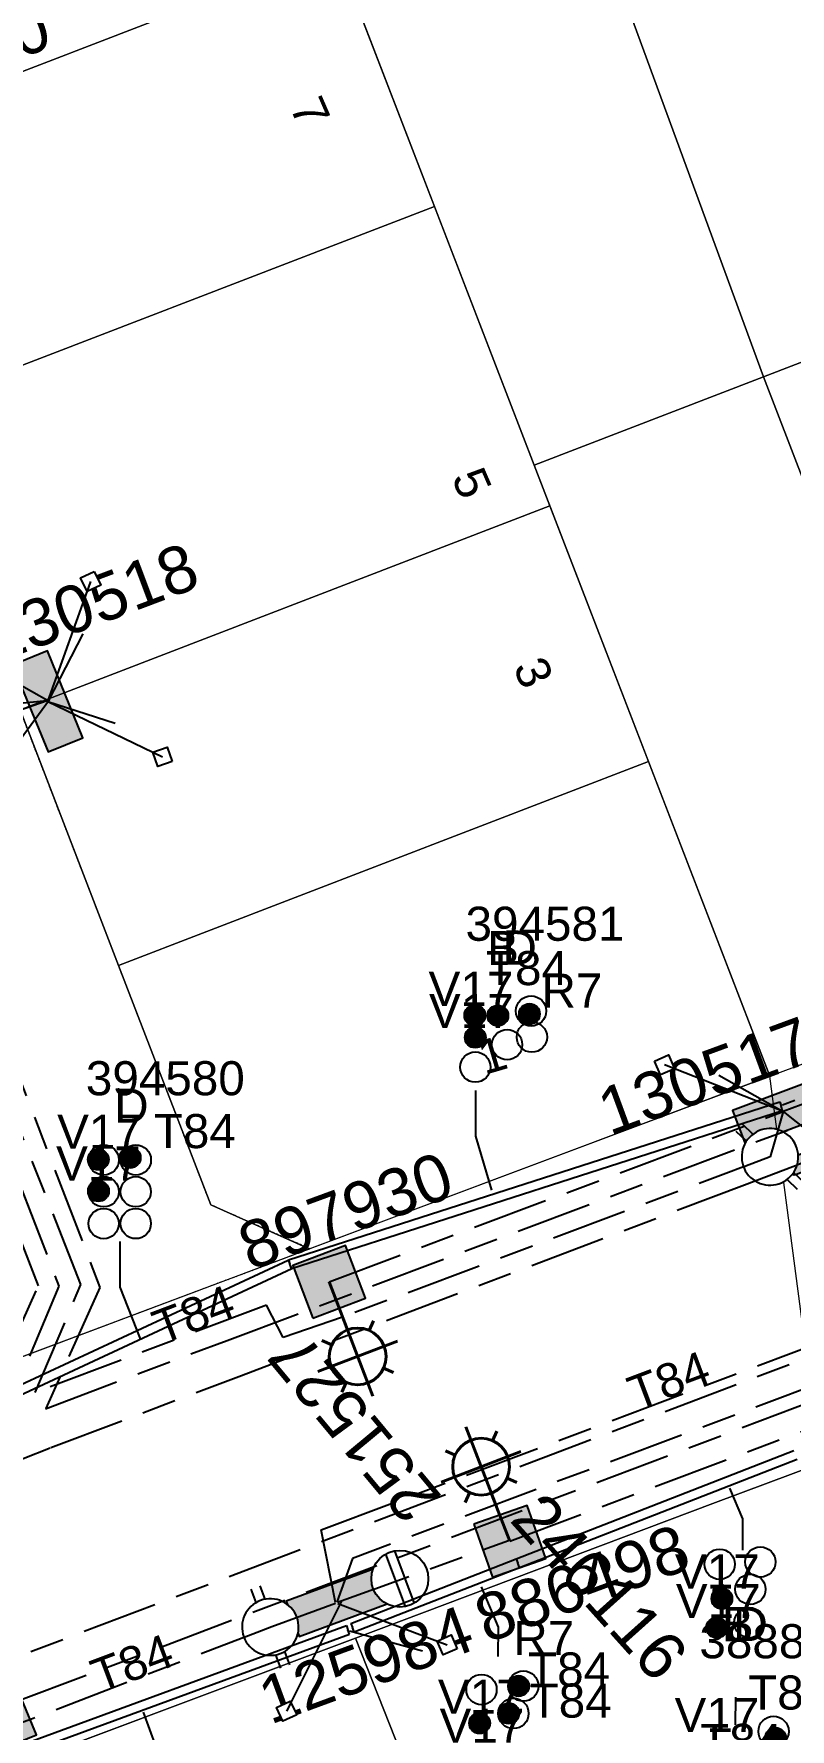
# Model space of a CAD drawing. Header units: metres. Extents: x 308616 to 310825, y 6264327 to 6267194.
# Drawn here: x 309759.3 to 309799.3, y 6266590.4 to 6266679.9 of the extents above; entities that cross this region are included whole.
import ezdxf
from ezdxf.enums import TextEntityAlignment as Align

# ---------------------------------------------------------------- set-up
doc = ezdxf.new("R2010")
doc.units = ezdxf.units.M
for name, pattern in [('Cable Exist UG', [8.2, 4, -1.2, 1.8, -1.2]), ('HIDDEN', [0.375, 0.25, -0.125]), ('HIDDEN2', [0.1875, 0.125, -0.0625])]:
    doc.linetypes.add(name, pattern=pattern)
doc.layers.get('0').update_dxf_attribs({"color": 6})
for name, color, linetype in [('_User Miscellaneous9', 7, 'Continuous'), ('Duct_SP_EXT', 7, 'Continuous'), ('Equip_HV_EXT', 7, 'Continuous'), ('Equip_LV_EXT', 7, 'Continuous'), ('Equip_SP_SL_EXT', 7, 'Continuous'), ('Mains_HV_EXT', 7, 'Continuous'), ('Mains_LV_EXT', 7, 'Continuous'), ('Mains_LV_SL_EXT', 7, 'Continuous'), ('Services_SP_EXT', 7, 'Continuous'), ('SupportsUG_SP_LV_EXT', 7, 'Continuous'), ('SupportsUG_SP_LV_SL_EXT', 7, 'Continuous'), ('Trench_SP_EXT', 7, 'Continuous')]:
    doc.layers.add(name, color=color, linetype=linetype)
for name, color, linetype, lineweight in [('Cadastre Land Parcels_SP_EXT', 7, 'Continuous', 5), ('Cadastre Other Property_SP_EXT', 7, 'HIDDEN', 5), ('Cadastre Roads_SP_EXT', 7, 'Continuous', 5)]:
    doc.layers.add(name, color=color, linetype=linetype, lineweight=lineweight)
doc.styles.add('COLUMN_LABEL', font='arial.ttf')
doc.styles.add('iecARIAL', font='arial.ttf', dxfattribs={"height": 2})
doc.styles.add('POLE_LABEL', font='arial.ttf')
doc.styles.get("Standard").update_dxf_attribs({"font": 'arial.ttf'})

# ---------------------------------------------------------------- blocks, each defined once
blk = doc.blocks.new('COLUMN_EXT')
blk.add_hatch(color=256).paths.add_polyline_path([(-1.485, 1.485), (-1.485, -1.485), (1.485, -1.485), (1.485, 1.485)])
blk.add_lwpolyline([(-1.485, -1.485), (1.485, -1.485), (1.485, 1.485), (-1.485, 1.485)], close=True)
for tag, height, style, flags, p in [('ASSET_NUM', 2.5, 'COLUMN_LABEL', 8, (2, 2)), ('STRUCTURE_PLANT_NUMBER', 0.2, 'POLE_LABEL', 9, (1.813, 0.031)), ('STREET_CODE', 0.2, 'COLUMN_LABEL', 9, (1.813, -0.2))]:
    blk.add_attdef(tag, text='', height=height, dxfattribs=dict(style=style, flags=flags)).set_placement(p, align=Align.MIDDLE_LEFT)
at = {"flags": 9}
for tag, p in [('OWNED_BY', (1.813, -0.6)), ('STATE', (1.813, -0.8)), ('COLUMN_TYPE', (1.813, -0.4)), ('STREETNAME', (1.813, -1.6)), ('SUBURB', (1.813, -1.8)), ('USAGE', (1.813, -1)), ('LEGEND', (1.813, -1.2)), ('LOCATION', (1.813, -1.4)), ('NOTES', (1.813, -2))]:
    blk.add_attdef(tag, text='', height=0.2, dxfattribs=at).set_placement(p, align=Align.MIDDLE_LEFT)
at = {"flags": 1}
blk.add_attdef('Z', (1.813, -2.351), '', height=0.2, dxfattribs=at)
blk = doc.blocks.new('PILLAR_EXT')
blk.add_hatch(color=256).paths.add_polyline_path([(-2.475, 0.99), (-2.475, -0.99), (2.475, -0.99), (2.475, 0.99)])
blk.add_lwpolyline([(-2.475, -0.99), (2.475, -0.99), (2.475, 0.99), (-2.475, 0.99)], close=True)
at = {"style": 'iecARIAL', "flags": 8}
blk.add_attdef('ASSET_NUM', (1.5, 3.5), '', height=2.5, dxfattribs=at)
for tag, p, flags in [('OWNED_BY', (0, -0.2), 9), ('STATE', (0, -0.4), 9), ('SUPPORT_TYPE', (0, -0.6), 9), ('USAGE', (0, -0.8), 9), ('LEGEND', (0, -1), 9), ('STREETNAME', (0, -1.8), 9), ('LOCATION', (0, -1.2), 9), ('NOTES', (0, -1.4), 9), ('PARENT', (0, -1.6), 9), ('SUBURB', (0, -2), 1)]:
    blk.add_attdef(tag, p, '', height=0.2, dxfattribs=dict(flags=flags))
blk = doc.blocks.new('DUCT_EXT')
blk.add_circle((0, 0.8), 0.8)
at = {"flags": 1}
blk.add_attdef('Z', (0, 0), '', height=0.2, dxfattribs=at)
at = {"flags": 9}
for tag, p in [('DUCT_CODE', (0, 0)), ('XSECT_TYPE', (0, -0.2)), ('STATE', (0, -0.6)), ('FB_REFERENCE', (0, -0.4)), ('NOTES', (0, -0.8))]:
    blk.add_attdef(tag, text='', height=0.2, dxfattribs=at).set_placement(p, align=Align.MIDDLE_LEFT)
blk = doc.blocks.new('SL_LANTERN_EXT')
at = {"lineweight": 40}
for p, q in [((0, 1.968), (0, 6.468)), ((-1.459, 5.676), (-1.061, 5.278)), ((1.458, 5.676), (1.06, 5.278)), ((-2.25, 4.218), (2.25, 4.218)), ((-1.459, 2.759), (-1.061, 3.157)), ((0, 0), (0, 2.721)), ((1.458, 2.759), (1.06, 3.157))]:
    blk.add_line(p, q, dxfattribs=at)
blk.add_circle((0, 4.218), 1.5, dxfattribs=at)
at = {"style": 'iecARIAL', "flags": 8}
blk.add_attdef('ASSET_NUM', (1.5, 1.5), '', height=2.5, dxfattribs=at)
for tag, p, height, flags in [('CONSTRUCTED_VOLTAGE', (0.981, -0.653), 0.2, 9), ('CONTROL_TYPE', (0.981, -0.853), 0.2, 9), ('LANTERN_PURPOSE', (0.981, -1.053), 0.2, 9), ('LNUMBER', (2.181, -3.253), 2.5, 8), ('OPERATING_VOLTAGE', (0.981, -1.653), 0.2, 9), ('ORIENTATION', (0.981, -1.853), 0.2, 9), ('LANTERN_TYPE', (0.981, -1.253), 0.2, 9), ('NO_PHASES', (0.981, -1.453), 0.2, 9), ('OWNED_BY', (0.981, -2.053), 0.2, 9), ('STATE', (0.981, -2.253), 0.2, 9), ('CEXIST', (0.981, -2.653), 0.2, 9), ('CNEW', (0.981, -2.853), 0.2, 9), ('USAGE', (0.981, -2.453), 0.2, 9), ('CNUMBER', (0.981, -3.053), 0.2, 9), ('CREMOVE', (0.981, -3.253), 0.2, 9), ('CREPLACE', (0.981, -3.453), 0.2, 9), ('LKINGHEIGHT', (0.981, -3.653), 0.2, 9), ('LBRACKET', (0.981, -3.853), 0.2, 9), ('LBRACKETVOCAB', (0.981, -4.053), 0.2, 9), ('LCATEGORY', (0.981, -4.253), 0.2, 9), ('LCHARGE1', (0.981, -4.453), 0.2, 9), ('LCHARGE1PERCENT', (0.981, -4.653), 0.2, 9), ('LCHARGE2', (0.981, -4.853), 0.2, 9), ('LCHARGE2PERCENT', (0.981, -5.053), 0.2, 9), ('LCHARGE3', (0.981, -5.253), 0.2, 9), ('LCHARGE3PERCENT', (0.981, -5.453), 0.2, 9), ('LEXIST', (0.981, -5.653), 0.2, 9), ('LLAMP', (0.981, -5.853), 0.2, 9), ('LLAMPVOCAB', (0.981, -6.053), 0.2, 9), ('LMAST', (0.981, -6.253), 0.2, 9), ('LMASTVOCAB', (0.981, -6.453), 0.2, 9), ('LNEW', (0.981, -6.653), 0.2, 9), ('LANTNUMBER', (0.981, -6.853), 0.2, 9), ('LOUTREACH', (0.981, -7.253), 0.2, 9), ('LOUTREACHVOCAB', (0.981, -7.453), 0.2, 9), ('LRATECODE', (0.981, -7.653), 0.2, 9), ('LREMOVE', (0.981, -7.853), 0.2, 9), ('LREPLACE', (0.981, -8.053), 0.2, 9), ('LTYPE', (0.981, -8.253), 0.2, 9), ('LTYPEVOCAB', (0.981, -8.453), 0.2, 9), ('LEGEND', (0.981, -8.653), 0.2, 9), ('LOCATION', (0.981, -8.853), 0.2, 9), ('NOTES', (0.981, -9.053), 0.2, 9), ('STREETNAME', (0.981, -9.253), 0.2, 9), ('SUBURB', (0.981, -9.453), 0.2, 1)]:
    blk.add_attdef(tag, p, '', height=height, dxfattribs=dict(flags=flags))
blk = doc.blocks.new('CCP_EXT')
at = {"flags": 9}
for tag, p in [('STATE', (0, -1.8)), ('USAGE', (0, -1.2)), ('LEGEND', (0, -1.4)), ('LIFE_SUPPORT', (0, -1.6)), ('NOTES', (0, -2))]:
    blk.add_attdef(tag, text='', height=0.2, dxfattribs=at).set_placement(p, align=Align.MIDDLE_LEFT)
blk.add_wipeout([(0, 0.566), (0.566, 0), (0, -0.566), (-0.566, 0)])
blk.add_lwpolyline([(-0.566, 0), (0, 0.566), (0.566, 0), (0, -0.566), (-0.566, 0)])
at = {"flags": 1}
blk.add_attdef('Z', (0, 0), '', height=0.2, dxfattribs=at)
at = {"flags": 9}
for tag, p in [('CCP_TYPE', (0, 0)), ('OPERATING_VOLTAGE', (0, -0.6)), ('ORIENTATION', (0, -0.8)), ('CONSTRUCTED_VOLTAGE', (0, -0.2)), ('NO_PHASES', (0, -0.4)), ('OWNED_BY', (0, -1))]:
    blk.add_attdef(tag, text='', height=0.2, dxfattribs=at).set_placement(p, align=Align.MIDDLE_LEFT)
blk = doc.blocks.new('HV_STJ_EXT')
h = blk.add_hatch(color=256)
edge = h.paths.add_edge_path()
edge.add_ellipse((-0.586, 0.131), major_axis=(0.226, 0.226), ratio=1, start_angle=44.99996, end_angle=135)
edge.add_line((-0.906, 0.131), (-0.906, -0.131))
edge.add_ellipse((-0.586, -0.131), major_axis=(0.226, 0.226), ratio=1, start_angle=134.99996, end_angle=225)
edge.add_line((-0.586, -0.451), (0.586, -0.451))
edge.add_ellipse((0.586, -0.131), major_axis=(-0.226, 0.226), ratio=1, start_angle=134.99996, end_angle=225)
edge.add_line((0.906, -0.131), (0.906, 0.131))
edge.add_ellipse((0.586, 0.131), major_axis=(-0.226, 0.226), ratio=1, start_angle=224.99996, end_angle=315)
edge.add_line((0.586, 0.451), (-0.586, 0.451))
blk.add_lwpolyline([(-0.906, 0.131), (-0.906, -0.131, 0.414214), (-0.586, -0.451), (0.586, -0.451, 0.414214), (0.906, -0.131), (0.906, 0.131, 0.414214), (0.586, 0.451), (-0.586, 0.451, 0.414214)], format="xyb", close=True)
for tag, flags, p in [('ORIENTATION', 9, (1.5, 0)), ('Z', 1, (1.5, -0.8)), ('USAGE', 9, (1.5, -0.2)), ('LEGEND', 9, (1.5, -0.4)), ('NOTES', 9, (1.5, -0.6))]:
    blk.add_attdef(tag, text='', height=0.2, dxfattribs=dict(flags=flags)).set_placement(p, align=Align.MIDDLE_LEFT)
blk = doc.blocks.new('LV_UG_LINKS_CLOSED_EXT')
blk.add_wipeout([(-1.056, 1.057), (-1.18, 0.916), (-1.286, 0.761), (-1.371, 0.594), (-1.435, 0.417), (-1.476, 0.234), (-1.493, 0.047), (-1.487, -0.14), (-1.458, -0.326), (-1.406, -0.506), (-1.331, -0.678), (-1.236, -0.839), (-1.121, -0.988), (-0.988, -1.12), (-0.84, -1.235), (-0.679, -1.331), (-0.506, -1.406), (-0.326, -1.458), (-0.141, -1.487), (0.047, -1.493), (0.233, -1.476), (0.416, -1.435), (0.593, -1.371), (0.76, -1.286), (0.915, -1.181), (1.056, -1.057), (1.18, -0.916), (1.286, -0.761), (1.371, -0.594), (1.435, -0.417), (1.476, -0.234), (1.493, -0.047), (1.487, 0.14), (1.458, 0.326), (1.406, 0.506), (1.331, 0.678), (1.236, 0.839), (1.121, 0.988), (0.988, 1.12), (0.84, 1.235), (0.679, 1.331), (0.506, 1.406), (0.326, 1.458), (0.141, 1.487), (-0.047, 1.493), (-0.233, 1.476), (-0.416, 1.435), (-0.593, 1.371), (-0.76, 1.286), (-0.915, 1.181)])
for p, q in [((-0.25, -1.479), (-0.25, 1.479)), ((0.25, -1.479), (0.25, 1.479))]:
    blk.add_line(p, q)
blk.add_circle((0, 0), 1.5)
at = {"flags": 9}
for tag, p in [('ACTUAL_STATUS', (0, 0)), ('OPERATING_VOLTAGE', (0, -0.6)), ('ORIENTATION', (0, -0.8)), ('CONSTRUCTED_VOLTAGE', (0, -0.2)), ('NO_PHASES', (0, -0.4)), ('STATE', (0, -1)), ('SWITCH_TYPE', (0, -1.2)), ('USAGE', (0, -1.4)), ('NOTES', (0, -1.6))]:
    blk.add_attdef(tag, text='', height=0.2, dxfattribs=at).set_placement(p, align=Align.MIDDLE_LEFT)
at = {"flags": 1}
blk.add_attdef('Z', (0, 0), '', height=0.2, dxfattribs=at)
blk = doc.blocks.new('LV_UG_LINKS_OPEN_EXT')
for p, q in [((-0.249, 1.473), (-0.249, 2.22)), ((0.249, 1.473), (0.249, 2.22)), ((-0.249, -1.473), (-0.249, -2.22)), ((0.249, -1.473), (0.249, -2.22))]:
    blk.add_line(p, q)
at = {"flags": 9}
for tag, p in [('ACTUAL_STATUS', (0, 0)), ('OPERATING_VOLTAGE', (0, -0.6)), ('ORIENTATION', (0, -0.8)), ('CONSTRUCTED_VOLTAGE', (0, -0.2)), ('NO_PHASES', (0, -0.4)), ('STATE', (0, -1)), ('SWITCH_TYPE', (0, -1.2)), ('USAGE', (0, -1.4)), ('NOTES', (0, -1.6))]:
    blk.add_attdef(tag, text='', height=0.2, dxfattribs=at).set_placement(p, align=Align.MIDDLE_LEFT)
at = {"flags": 1}
blk.add_attdef('Z', (0, 0), '', height=0.2, dxfattribs=at)
blk.add_wipeout([(-0.249, 1.473), (-0.432, 1.43), (-0.608, 1.365), (-0.774, 1.278), (-0.928, 1.171), (-1.067, 1.045), (-1.19, 0.903), (-1.294, 0.747), (-1.377, 0.579), (-1.439, 0.402), (-1.478, 0.218), (-1.494, 0.031), (-1.486, -0.156), (-1.455, -0.341), (-1.4, -0.521), (-1.324, -0.692), (-1.227, -0.853), (-1.11, -1), (-0.976, -1.131), (-0.827, -1.244), (-0.664, -1.338), (-0.491, -1.411), (-0.311, -1.461), (-0.125, -1.489), (0.062, -1.493), (0.249, -1.473), (0.432, -1.43), (0.608, -1.365), (0.774, -1.278), (0.928, -1.171), (1.067, -1.045), (1.19, -0.903), (1.294, -0.747), (1.377, -0.579), (1.439, -0.402), (1.478, -0.218), (1.494, -0.031), (1.486, 0.156), (1.455, 0.341), (1.4, 0.521), (1.324, 0.692), (1.227, 0.853), (1.11, 1), (0.976, 1.131), (0.827, 1.244), (0.664, 1.338), (0.491, 1.411), (0.311, 1.461), (0.125, 1.489), (-0.062, 1.493)])
blk.add_lwpolyline([(0, -1.494, 1), (0, 1.494, 1)], format="xyb", close=True)
blk = doc.blocks.new('CABLE_LARGE_EXT')
h = blk.add_hatch(color=256)
edge = h.paths.add_edge_path()
edge.add_arc((0, 0.55), 0.55, 0, 360)
blk.add_circle((0, 0.55), 0.55)
at = {"flags": 1}
blk.add_attdef('Z', (0, 0), '', height=0.2, dxfattribs=at)
at = {"flags": 9}
for tag, p in [('COND_CODE', (0, 0)), ('XSECT_SIZE', (0, -0.6)), ('STATE', (0, -0.4)), ('FB_REFERENCE', (0, -0.2)), ('NOTES', (0, -0.8))]:
    blk.add_attdef(tag, text='', height=0.2, dxfattribs=at).set_placement(p, align=Align.MIDDLE_LEFT)

msp = doc.modelspace()

# ---------------------------------------------------------------- linework, layer by layer
at = {"layer": '_User Miscellaneous9'}
for points in [[(309782.66, 6266624.152), (309782.66, 6266621.742), (309783.497, 6266618.886)], [(309763.878, 6266616.176), (309763.878, 6266613.766), (309764.961, 6266611.041)], [(309796.767, 6266599.875), (309796.768, 6266601.532), (309796.085, 6266603.151)], [(309783.85, 6266594.253), (309783.871, 6266595.804), (309782.967, 6266597.941)], [(309796.37, 6266590.651), (309796.401, 6266592.108)], [(309766.805, 6266585.199), (309766.805, 6266586.75), (309765.136, 6266591.31)]]:
    msp.add_lwpolyline(points, dxfattribs=at)
at = {"layer": 'Cadastre Land Parcels_SP_EXT', "linetype": 'Continuous'}
for points in [[(309775.289, 6266684.35), (309771.515, 6266694.145), (309770.086, 6266697.856), (309742.11, 6266687.078), (309747.315, 6266673.571), (309775.289, 6266684.35)], [(309780.493, 6266670.842), (309775.289, 6266684.35), (309747.315, 6266673.571), (309752.521, 6266660.064), (309780.493, 6266670.842)], [(309786.585, 6266655.028), (309785.755, 6266657.181), (309780.493, 6266670.842), (309752.521, 6266660.064), (309758.615, 6266644.252), (309786.585, 6266655.028)], [(309822.52, 6266634.021), (309816.592, 6266649.414), (309811.284, 6266663.193), (309810.002, 6266666.521), (309797.851, 6266661.84), (309810.325, 6266629.455), (309822.52, 6266634.021)], [(309810.325, 6266629.455), (309797.851, 6266661.84), (309785.755, 6266657.181), (309798.187, 6266624.911), (309810.325, 6266629.455)], [(309791.789, 6266641.521), (309786.585, 6266655.028), (309758.615, 6266644.252), (309763.819, 6266630.745), (309791.789, 6266641.521)], [(309798.187, 6266624.911), (309791.789, 6266641.521), (309763.819, 6266630.745), (309768.69, 6266618.106), (309773.872, 6266615.782), (309798.187, 6266624.911)], [(309813.149, 6266584.307), (309806.105, 6266602.13), (309800.882, 6266604.469), (309795.178, 6266602.34), (309776.322, 6266595.227), (309785.029, 6266573.182), (309813.149, 6266584.307)], [(309789.177, 6266562.678), (309785.029, 6266573.182), (309776.322, 6266595.227), (309757.411, 6266588.129), (309770.273, 6266555.581), (309789.177, 6266562.678)]]:
    msp.add_lwpolyline(points, close=True, dxfattribs=at)
for points in [[(309771.515, 6266694.145), (309785.755, 6266657.181), (309797.851, 6266661.84), (309786.951, 6266691.583)], [(309786.951, 6266691.583), (309797.851, 6266661.84), (309810.002, 6266666.521), (309810.002, 6266666.521), (309806.149, 6266677.046), (309801.023, 6266691.04)], [(309755.142, 6266608.75), (309773.872, 6266615.782), (309768.69, 6266618.106), (309763.819, 6266630.745), (309758.615, 6266644.252)]]:
    msp.add_lwpolyline(points, dxfattribs=at)
at = {"layer": 'Duct_SP_EXT'}
for p, q in [((309757.314, 6266607.992), (309772.761, 6266615.192)), ((309772.761, 6266615.192), (309772.862, 6266614.974)), ((309772.788, 6266615.203), (309772.862, 6266614.974)), ((309772.936, 6266614.746), (309772.862, 6266614.974)), ((309772.963, 6266614.757), (309772.862, 6266614.974)), ((309757.516, 6266607.557), (309772.963, 6266614.757)), ((309784.802, 6266599.411), (309799.464, 6266605.13)), ((309784.977, 6266598.964), (309799.638, 6266604.683)), ((309784.802, 6266599.411), (309784.89, 6266599.187)), ((309784.802, 6266599.411), (309784.89, 6266599.187)), ((309784.977, 6266598.964), (309784.89, 6266599.187)), ((309784.977, 6266598.964), (309784.89, 6266599.187)), ((309775.839, 6266595.897), (309775.922, 6266595.672)), ((309776.005, 6266595.446), (309775.922, 6266595.672)), ((309776.079, 6266596.008), (309776.166, 6266595.784)), ((309776.253, 6266595.561), (309776.166, 6266595.784))]:
    msp.add_line(p, q, dxfattribs=at)
at = {"layer": 'Mains_LV_EXT', "linetype": 'Cable Exist UG'}
for points in [[(309740.633, 6266652.74), (309744.461, 6266653.089), (309744.461, 6266653.089), (309748.338, 6266643.049), (309748.338, 6266643.049), (309757.152, 6266646.408), (309760.153, 6266644.707)], [(309718.906, 6266593.009), (309720.884, 6266591.611), (309720.884, 6266591.611), (309731.769, 6266595.664), (309733.603, 6266596.534), (309733.099, 6266598.338), (309733.099, 6266598.338), (309753.862, 6266606.133), (309754.588, 6266606.424), (309754.588, 6266606.424), (309756.593, 6266607.176), (309759.586, 6266613.84), (309754.702, 6266626.515), (309754.702, 6266626.515), (309749.051, 6266641.18), (309757.864, 6266644.539), (309760.054, 6266644.747)]]:
    msp.add_lwpolyline(points, dxfattribs=at)
at = {"layer": 'Trench_SP_EXT', "linetype": 'Cable Exist UG'}
for points in [[(309761.932, 6266648.271), (309760.08, 6266644.695)], [(309757.36, 6266643.809), (309760.054, 6266644.747)], [(309760.08, 6266644.695), (309763.628, 6266643.542)], [(309795.493, 6266624.951), (309798.888, 6266623.038)], [(309798.863, 6266623.4), (309799.515, 6266623.632)]]:
    msp.add_lwpolyline(points, dxfattribs=at)

# ---------------------------------------------------------------- block references
at = {"layer": '_User Miscellaneous9'}
for name, p in [('CABLE_LARGE_EXT', (309782.622, 6266627.568)), ('CABLE_LARGE_EXT', (309783.837, 6266627.554)), ('DUCT_EXT', (309785.589, 6266627.548)), ('CABLE_LARGE_EXT', (309785.502, 6266627.641)), ('CABLE_LARGE_EXT', (309782.643, 6266626.401)), ('DUCT_EXT', (309785.632, 6266626.172)), ('DUCT_EXT', (309784.324, 6266625.769)), ('DUCT_EXT', (309782.646, 6266624.586)), ('DUCT_EXT', (309763.032, 6266619.679)), ('CABLE_LARGE_EXT', (309764.428, 6266620.054)), ('DUCT_EXT', (309764.727, 6266619.677)), ('DUCT_EXT', (309763.032, 6266618.001)), ('DUCT_EXT', (309764.722, 6266618.001)), ('DUCT_EXT', (309763.027, 6266616.322)), ('DUCT_EXT', (309764.724, 6266616.325)), ('DUCT_EXT', (309798.386, 6266589.504))]:
    msp.add_blockref(name, p, dxfattribs=at)
for name, p, rotation in [('CABLE_LARGE_EXT', (309762.195, 6266620.501), 270.2501983276248), ('CABLE_LARGE_EXT', (309762.209, 6266618.839), 269.862355181284), ('DUCT_EXT', (309794.745, 6266599.133), 269.8133694537188), ('DUCT_EXT', (309796.892, 6266599.252), 269.8133694537188), ('CABLE_LARGE_EXT', (309795.111, 6266597.314), 269.8133694537188), ('DUCT_EXT', (309796.364, 6266597.81), 269.8133694537188), ('CABLE_LARGE_EXT', (309794.844, 6266595.781), 269.8133694537188), ('DUCT_EXT', (309796.312, 6266596.05), 269.8133694537188), ('DUCT_EXT', (309784.38, 6266592.699), 269.8133694537188), ('DUCT_EXT', (309782.172, 6266592.516), 269.8133694537188), ('CABLE_LARGE_EXT', (309784.38, 6266592.699), 269.8133694537188), ('DUCT_EXT', (309783.859, 6266591.254), 269.8133694537188), ('CABLE_LARGE_EXT', (309783.859, 6266591.254), 269.8133694537188), ('CABLE_LARGE_EXT', (309782.321, 6266590.741), 269.8133694537188), ('CABLE_LARGE_EXT', (309797.944, 6266589.949), 269.8133694537188)]:
    msp.add_blockref(name, p, dxfattribs=dict(at, rotation=rotation))
at = {"layer": 'Equip_HV_EXT', "rotation": 201.5493946386549}
msp.add_blockref('HV_STJ_EXT', (309799.979, 6266620.36), dxfattribs=at)
at = {"layer": 'Equip_SP_SL_EXT'}
ref = msp.add_blockref('SL_LANTERN_EXT', (309774.932, 6266614.044), dxfattribs=dict(at, rotation=200.8876777777778))
ref.add_attrib('ASSET_NUM', '251527', dxfattribs={"layer": '_User Miscellaneous9', "height": 2.5, "rotation": 129.7831, "style": 'iecARIAL'}).set_placement((309774.065, 6266612.108), align=Align.BOTTOM_RIGHT)
ref = msp.add_blockref('SL_LANTERN_EXT', (309784.467, 6266600.345), dxfattribs=dict(at, rotation=21.05203055555554))
ref.add_attrib('ASSET_NUM', '246116', dxfattribs={"layer": '_User Miscellaneous9', "height": 2.5, "rotation": 311.88141, "style": 'iecARIAL'}).set_placement((309785.328, 6266602.283), align=Align.MIDDLE_LEFT)
at = {"layer": 'SupportsUG_SP_LV_EXT'}
ref = msp.add_blockref('PILLAR_EXT', (309748.533, 6266673.864), dxfattribs=dict(at, rotation=291.9649554445124))
ref.add_attrib('ASSET_NUM', '130520', dxfattribs={"layer": '0', "height": 2.5, "rotation": 20.99048, "style": 'iecARIAL'}).set_placement((309749.127, 6266676.324), align=Align.MIDDLE_LEFT)
ref = msp.add_blockref('PILLAR_EXT', (309760.08, 6266644.695), dxfattribs=dict(at, rotation=292.3062050556987))
ref.add_attrib('ASSET_NUM', '130518', dxfattribs={"layer": '0', "height": 2.5, "rotation": 20.60455, "style": 'iecARIAL'}).set_placement((309756.906, 6266647.875), align=Align.MIDDLE_LEFT)
ref = msp.add_blockref('PILLAR_EXT', (309798.888, 6266623.038), dxfattribs=dict(at, rotation=20.52542821648496))
ref.add_attrib('ASSET_NUM', '130517', dxfattribs={"layer": '0', "height": 2.5, "rotation": 20.20187, "style": 'iecARIAL'}).set_placement((309800.239, 6266626.935), align=Align.MIDDLE_RIGHT)
ref = msp.add_blockref('PILLAR_EXT', (309775.324, 6266597.107), dxfattribs=dict(at, rotation=200.3498853286581))
ref.add_attrib('ASSET_NUM', '125984', dxfattribs={"layer": '0', "height": 2.5, "rotation": 20.20187, "style": 'iecARIAL'}).set_placement((309771.391, 6266591.822), align=Align.MIDDLE_LEFT)
ref = msp.add_blockref('PILLAR_EXT', (309756.816, 6266590.105), dxfattribs=dict(at, rotation=202.2167408043845))
ref.add_attrib('ASSET_NUM', '132985', dxfattribs={"layer": '0', "height": 2.5, "rotation": 290.20187, "style": 'iecARIAL'}).set_placement((309759.589, 6266588.946), align=Align.MIDDLE_LEFT)
at = {"layer": 'SupportsUG_SP_LV_SL_EXT'}
ref = msp.add_blockref('COLUMN_EXT', (309774.932, 6266614.044), dxfattribs=dict(at, rotation=20.56085779620537))
ref.add_attrib('ASSET_NUM', '897930', dxfattribs={"layer": '0', "height": 2.5, "rotation": 20.20187, "style": 'COLUMN_LABEL'}).set_placement((309781.26, 6266619.809), align=Align.MIDDLE_RIGHT)
ref = msp.add_blockref('COLUMN_EXT', (309784.467, 6266600.345), dxfattribs=dict(at, rotation=289.310324544552))
ref.add_attrib('ASSET_NUM', '886498', dxfattribs={"layer": '0', "height": 2.5, "rotation": 20.20187, "style": 'COLUMN_LABEL'}).set_placement((309782.374, 6266597.289), align=Align.TOP_LEFT)

# ---------------------------------------------------------------- texts
at = {"layer": '_User Miscellaneous9'}
for s, p in [('394581', (309782.129, 6266632.056)), ('B', (309783.27, 6266630.771)), ('D', (309784.081, 6266630.801)), ('T84', (309783.205, 6266629.714)), ('V17', (309780.177, 6266628.617)), ('R7', (309786.14, 6266628.53)), ('V17', (309780.198, 6266627.45)), ('394580', (309762.089, 6266623.898)), ('D', (309763.587, 6266622.447)), ('T84', (309765.674, 6266621.106)), ('V17', (309760.574, 6266621.069)), ('V17', (309760.518, 6266619.393)), ('V17', (309793.181, 6266597.848)), ('V17', (309793.231, 6266596.289)), ('R7', (309784.652, 6266594.331)), ('B', (309795.66, 6266595.066)), ('D', (309796.247, 6266595.075)), ('388870', (309794.471, 6266594.165)), ('T84', (309785.429, 6266592.674)), ('V17', (309780.669, 6266591.235)), ('T84', (309785.511, 6266591.029)), ('T84', (309797.045, 6266591.456)), ('V17', (309793.163, 6266590.275)), ('V17', (309780.76, 6266589.707)), ('T84', (309794.51, 6266588.901))]:
    msp.add_text(s, height=1.8, dxfattribs=at).set_placement(p)
for rotation, p in [(20.70044, (309766.06, 6266610.711)), (20.6678, (309791.144, 6266607.231)), (20.57335, (309762.81, 6266592.291))]:
    msp.add_text('T84', height=1.8, rotation=rotation, dxfattribs=at).set_placement(p)
at = {"layer": 'Cadastre Land Parcels_SP_EXT'}
for s, rotation, p in [('7', 293.4679, (309772.829, 6266676.112)), ('5', 293.46111, (309781.37, 6266656.521)), ('3', 293.45477, (309784.618, 6266646.514)), ('1', 16.43068, (309783.129, 6266624.963))]:
    msp.add_text(s, height=1.8, rotation=rotation, dxfattribs=at).set_placement(p)

# ---------------------------------------------------------------- next in the draw order: block references
at = {"layer": 'Services_SP_EXT'}
for p, rotation in [((309762.345, 6266651.029), 250.30620493303), ((309766.141, 6266641.777), 154.3062051792281), ((309792.628, 6266625.5), 338.5254283454195), ((309781.161, 6266594.868), 158.3498854065328), ((309772.685, 6266591.375), 160.2167405752752)]:
    msp.add_blockref('CCP_EXT', p, dxfattribs=dict(at, rotation=rotation))

# ---------------------------------------------------------------- next in the draw order: block references
for p, rotation in [((309762.345, 6266651.029), 250.30620493303), ((309766.141, 6266641.777), 154.3062051792281), ((309792.628, 6266625.5), 338.5254283454195), ((309781.161, 6266594.868), 158.3498854065328), ((309772.685, 6266591.375), 160.2167405752752)]:
    msp.add_blockref('CCP_EXT', p, dxfattribs=dict(at, rotation=rotation))

# ---------------------------------------------------------------- next in the draw order: linework, layer by layer
at = {"layer": 'Cadastre Other Property_SP_EXT', "linetype": 'HIDDEN2'}
msp.add_lwpolyline([(309755.273, 6266608.799), (309773.906, 6266615.795), (309768.69, 6266618.106), (309742.11, 6266687.078), (309770.067, 6266697.904), (309767.931, 6266703.449), (309739.951, 6266692.68)], dxfattribs=at)
at = {"layer": 'Cadastre Roads_SP_EXT', "linetype": 'Continuous'}
msp.add_lwpolyline([(309700.691, 6266566.839), (309776.322, 6266595.227), (309795.178, 6266602.34), (309800.882, 6266604.469), (309798.187, 6266624.911), (309705.922, 6266590.27)], dxfattribs=at)
at = {"layer": 'Services_SP_EXT'}
for points in [[(309760.08, 6266644.695), (309762.345, 6266651.029)], [(309760.08, 6266644.695), (309766.141, 6266641.777)]]:
    msp.add_lwpolyline(points, dxfattribs=at)
at = {"layer": 'Trench_SP_EXT', "linetype": 'Cable Exist UG'}
msp.add_lwpolyline([(309776.002, 6266595.615), (309780.728, 6266594.324)], dxfattribs=at)

# ---------------------------------------------------------------- next in the draw order: block references
at = {"layer": 'Equip_LV_EXT'}
for name, p, rotation in [('LV_UG_LINKS_OPEN_EXT', (309798.2, 6266620.644), 226.6065278865404), ('LV_UG_LINKS_CLOSED_EXT', (309778.662, 6266598.365), 200.3498853286581), ('LV_UG_LINKS_OPEN_EXT', (309771.827, 6266595.814), 200.3498853286581)]:
    msp.add_blockref(name, p, dxfattribs=dict(at, rotation=rotation))

# ---------------------------------------------------------------- next in the draw order: linework, layer by layer
at = {"layer": '_User Miscellaneous9', "linetype": 'Cable Exist UG'}
for points in [[(309703.375, 6266662.318), (309701.263, 6266662.094), (309695.508, 6266678.774), (309695.508, 6266678.774), (309720.883, 6266688.488), (309736.615, 6266681.757), (309736.615, 6266681.757), (309741.526, 6266669.049), (309757.501, 6266627.594), (309762.835, 6266613.751), (309759.963, 6266607.346), (309769.551, 6266610.955), (309769.551, 6266610.955), (309799.242, 6266622.103), (309801.296, 6266622.895)], [(309703.351, 6266662.294), (309698.014, 6266677.594), (309720.835, 6266686.327), (309734.932, 6266680.455), (309739.66, 6266668.33), (309755.635, 6266626.874), (309760.669, 6266613.81), (309756.48, 6266603.808), (309760.243, 6266605.29), (309760.243, 6266605.29), (309770.298, 6266609.1), (309770.298, 6266609.1), (309796.989, 6266619.222), (309796.989, 6266619.222), (309799.979, 6266620.36)], [(309798.888, 6266623.038), (309798.2, 6266620.644), (309798.2, 6266620.644), (309775.635, 6266612.171), (309772.507, 6266611.102), (309771.616, 6266612.81), (309771.616, 6266612.81), (309759.418, 6266608.201), (309761.828, 6266613.907), (309761.828, 6266613.907), (309756.568, 6266627.234), (309751.639, 6266640.026), (309758.618, 6266642.686), (309760.173, 6266644.793)], [(309775.27, 6266597.11), (309774.51, 6266600.956), (309774.51, 6266600.956), (309801.089, 6266610.951), (309803.879, 6266609.769), (309803.879, 6266609.769), (309836.64, 6266622.099), (309844.618, 6266625.099), (309845.706, 6266626.304)], [(309784.467, 6266600.345), (309836.265, 6266619.863)], [(309823.61, 6266563.364), (309824.969, 6266565.166), (309824.969, 6266565.166), (309816.592, 6266586.587), (309814.246, 6266587.074), (309814.246, 6266587.074), (309807.665, 6266603.622), (309802.258, 6266606.03), (309801.206, 6266608.827), (309776.157, 6266599.44), (309775.333, 6266597.123)], [(309775.366, 6266597.122), (309784.392, 6266600.379)], [(309775.263, 6266597.062), (309771.908, 6266595.834), (309771.908, 6266595.834), (309759.141, 6266590.914), (309756.843, 6266590.115)]]:
    msp.add_lwpolyline(points, dxfattribs=at)
at = {"layer": 'Duct_SP_EXT'}
for p, q in [((309772.788, 6266615.203), (309798.711, 6266623.548)), ((309772.936, 6266614.746), (309798.858, 6266623.091)), ((309798.711, 6266623.548), (309798.785, 6266623.32)), ((309798.858, 6266623.091), (309798.785, 6266623.32)), ((309776.079, 6266596.008), (309784.802, 6266599.411)), ((309776.253, 6266595.561), (309784.977, 6266598.964)), ((309719.256, 6266575.12), (309775.839, 6266595.897)), ((309719.423, 6266574.67), (309776.005, 6266595.446))]:
    msp.add_line(p, q, dxfattribs=at)
at = {"layer": 'Mains_HV_EXT', "linetype": 'Cable Exist UG'}
for points in [[(309649.041, 6266541.359), (309650.817, 6266542.005), (309646.963, 6266552.03), (309646.963, 6266552.03), (309806.365, 6266612.391)], [(309800.467, 6266607.739), (309645.758, 6266549.337), (309647.486, 6266544.772), (309649.057, 6266541.391)]]:
    msp.add_lwpolyline(points, dxfattribs=at)
at = {"layer": 'Mains_LV_EXT', "linetype": 'Cable Exist UG'}
for points in [[(309823.385, 6266632.21), (309823.061, 6266629.943), (309823.061, 6266629.943), (309810.376, 6266625.204), (309809.069, 6266626.85), (309809.069, 6266626.85), (309798.888, 6266623.038)], [(309798.888, 6266623.038), (309800.958, 6266621.406), (309805.14, 6266611.012), (309805.792, 6266609.463)]]:
    msp.add_lwpolyline(points, dxfattribs=at)
at = {"layer": 'Mains_LV_SL_EXT', "linetype": 'Cable Exist UG'}
msp.add_lwpolyline([(309774.932, 6266614.044), (309798.888, 6266623.038)], dxfattribs=at)
at = {"layer": 'Services_SP_EXT'}
for points in [[(309798.888, 6266623.038), (309792.628, 6266625.5)], [(309775.605, 6266597.208), (309772.685, 6266591.375)], [(309775.382, 6266597.056), (309781.161, 6266594.868)]]:
    msp.add_lwpolyline(points, dxfattribs=at)

doc.saveas('drawing.dxf')
